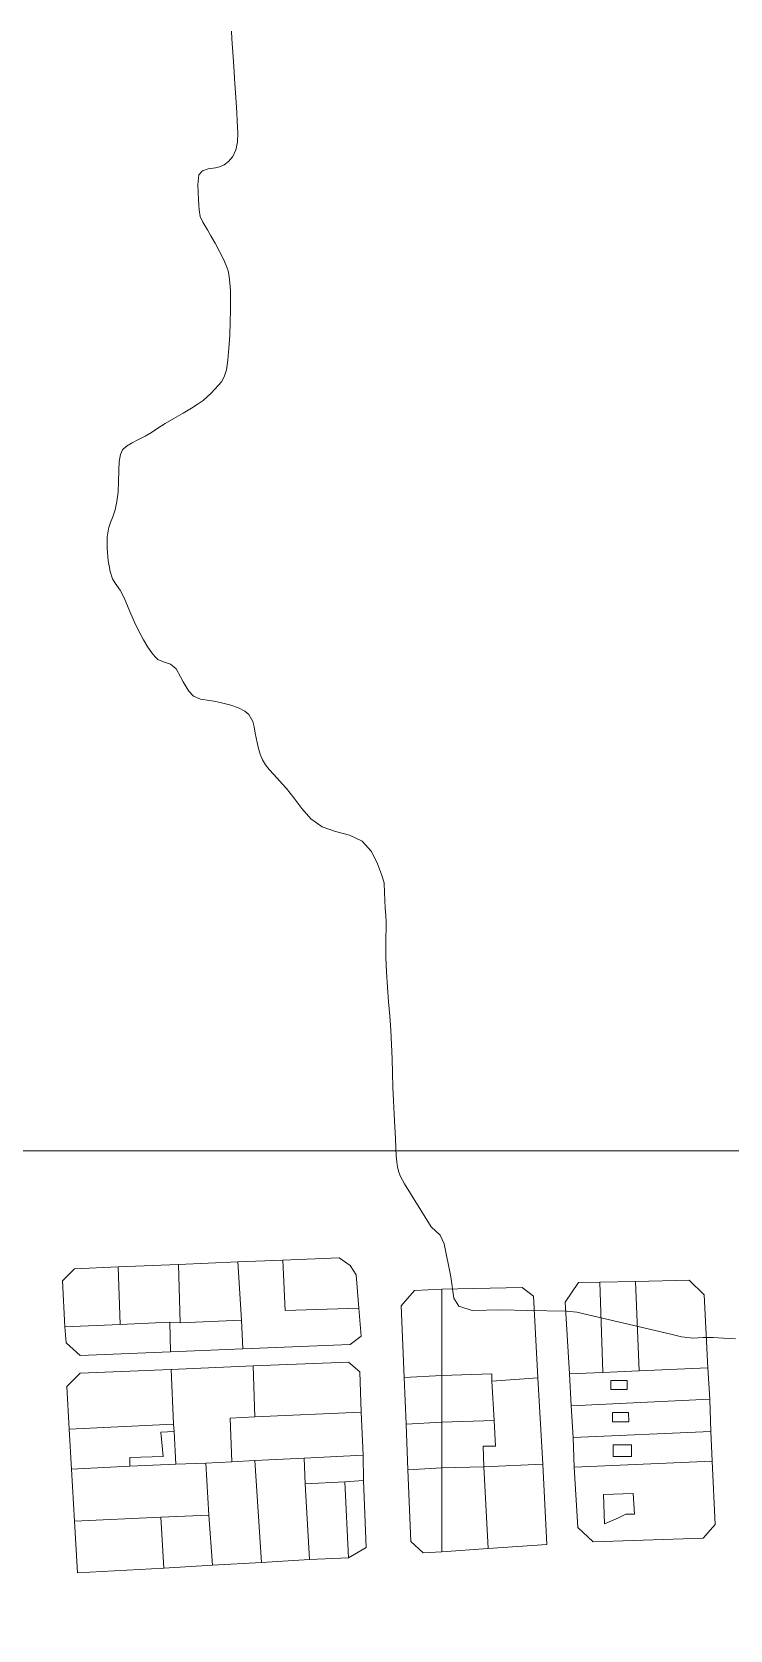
# Model space of a CAD drawing. Header units: kilometres. Extents: x 1172066 to 1174183, y 1051619 to 1053209.
# Drawn here: x 1172913.1 to 1173056.8, y 1052629.4 to 1052958.3 of the extents above; entities that cross this region are included whole.
import ezdxf

# ---------------------------------------------------------------- set-up
doc = ezdxf.new("R2010")
doc.units = ezdxf.units.KM
doc.header["$MEASUREMENT"] = 0
doc.layers.add('calles', color=7, linetype='Continuous', lineweight=5)
doc.layers.add('edificios', color=44, linetype='Continuous', lineweight=5)
doc.layers.add('terreno', color=7, linetype='Continuous')

msp = doc.modelspace()

# ---------------------------------------------------------------- linework, layer by layer
at = {"layer": 'calles', "elevation": 50}
msp.add_lwpolyline([(1173516, 1052038.02838), (1172689.77283, 1052038.02838), (1172689.77283, 1052727.99721), (1173516, 1052727.99721)], close=True, dxfattribs=at)
at = {"layer": 'edificios', "elevation": 50}
for points in [[(1172943.25, 1052704.625), (1172955.5, 1052705.125), (1172956.25, 1052693.125), (1172943.625, 1052692.625), (1172943.25, 1052704.625)], [(1172955.5, 1052705.125), (1172964.75, 1052705.50001), (1172965.25, 1052695.125), (1172980.375, 1052695.625), (1172980.875, 1052689.875), (1172978.625, 1052688.125), (1172956.5, 1052687.25001), (1172956.25, 1052693.125), (1172955.5, 1052705.125)], [(1172964.75, 1052705.50001), (1172976.375, 1052706.00001), (1172978.625, 1052704.375), (1172979.875, 1052702.50001), (1172980.375, 1052695.625), (1172965.25, 1052695.125), (1172964.75, 1052705.50001)], [(1172931.25, 1052692.25001), (1172919.875, 1052691.75001), (1172919.375, 1052701.25001), (1172921.875, 1052703.75001), (1172930.875, 1052704.125), (1172931.25, 1052692.25001)], [(1172930.875, 1052704.125), (1172943.25, 1052704.625), (1172943.625, 1052692.625), (1172941.5, 1052692.75001), (1172931.25, 1052692.25001), (1172930.875, 1052704.125)], [(1172997.5, 1052681.75001), (1172989.75, 1052681.375), (1172989.125, 1052696.125), (1172991.875, 1052699.25001), (1172997.5, 1052699.50001), (1172997.5, 1052681.75001)], [(1172997.5, 1052681.75001), (1172997.5, 1052699.50001), (1173014, 1052699.875), (1173016.375, 1052698.125), (1173017.25, 1052681.25001), (1173007.75, 1052680.625), (1173007.75, 1052682.125), (1172997.5, 1052681.75001)], [(1173030.625, 1052682.375), (1173023.75, 1052682.125), (1173022.875, 1052696.875), (1173025.625, 1052700.875), (1173030, 1052701.00001), (1173030.625, 1052682.375)], [(1173030, 1052701.00001), (1173037.375, 1052701.125), (1173038.125, 1052682.75001), (1173030.625, 1052682.375), (1173030, 1052701.00001)], [(1173037.375, 1052701.125), (1173048.375, 1052701.375), (1173051.5, 1052698.375), (1173052.25, 1052683.375), (1173038.125, 1052682.75001), (1173037.375, 1052701.125)], [(1172941.5, 1052692.75001), (1172941.625, 1052686.625), (1172923, 1052685.875), (1172920.125, 1052688.50001), (1172919.875, 1052691.75001), (1172931.25, 1052692.25001), (1172941.5, 1052692.75001)], [(1172956.25, 1052693.125), (1172956.5, 1052687.25001), (1172941.625, 1052686.625), (1172941.5, 1052692.75001), (1172943.625, 1052692.625), (1172956.25, 1052693.125)], [(1172942.25, 1052671.75001), (1172920.75, 1052670.75001), (1172920.25, 1052679.50001), (1172923, 1052682.25001), (1172941.75, 1052683.00001), (1172942.25, 1052671.75001)], [(1172941.75, 1052683.00001), (1172958.625, 1052683.75001), (1172959, 1052673.25001), (1172953.875, 1052673.00001), (1172954.25, 1052664.00001), (1172948.875, 1052663.75001), (1172942.75, 1052663.50001), (1172942.375, 1052670.25001), (1172942.25, 1052671.75001), (1172941.75, 1052683.00001)], [(1172958.625, 1052683.75001), (1172978.25, 1052684.50001), (1172980.625, 1052682.50001), (1172980.875, 1052674.25001), (1172959, 1052673.25001), (1172958.625, 1052683.75001)], [(1173007.75, 1052680.625), (1173008.25, 1052672.50001), (1172997.5, 1052672.125), (1172997.5, 1052681.75001), (1173007.75, 1052682.125), (1173007.75, 1052680.625)], [(1173052.25, 1052683.375), (1173052.625, 1052676.875), (1173024.125, 1052675.50001), (1173023.75, 1052682.125), (1173030.625, 1052682.375), (1173038.125, 1052682.75001), (1173052.25, 1052683.375)], [(1172997.5, 1052681.75001), (1172997.5, 1052672.125), (1172990.125, 1052671.75001), (1172989.75, 1052681.375), (1172997.5, 1052681.75001)], [(1173017.25, 1052681.25001), (1173018.25, 1052663.50001), (1173006.125, 1052663.00001), (1173006, 1052667.25001), (1173008.5, 1052667.25001), (1173008.25, 1052672.50001), (1173007.75, 1052680.625), (1173017.25, 1052681.25001)], [(1173035.625, 1052678.875), (1173035.625, 1052680.75001), (1173032.25, 1052680.75001), (1173032.25, 1052678.875), (1173035.625, 1052678.875)], [(1173035.625, 1052678.875), (1173032.25, 1052678.875), (1173032.25, 1052680.75001), (1173035.625, 1052680.75001), (1173035.625, 1052678.875)], [(1173052.625, 1052676.875), (1173052.875, 1052670.25001), (1173024.5, 1052669.00001), (1173024.125, 1052675.50001), (1173052.625, 1052676.875)], [(1172980.875, 1052674.25001), (1172981.25, 1052665.375), (1172969.125, 1052664.75001), (1172959, 1052664.25001), (1172954.25, 1052664.00001), (1172953.875, 1052673.00001), (1172959, 1052673.25001), (1172980.875, 1052674.25001)], [(1173008.25, 1052672.50001), (1173008.5, 1052667.25001), (1173006, 1052667.25001), (1173006.125, 1052663.00001), (1172997.5, 1052662.75001), (1172997.5, 1052672.125), (1173008.25, 1052672.50001)], [(1173036, 1052672.25001), (1173035.875, 1052674.125), (1173032.625, 1052674.125), (1173032.625, 1052672.25001), (1173036, 1052672.25001)], [(1173036, 1052672.25001), (1173032.625, 1052672.25001), (1173032.625, 1052674.125), (1173035.875, 1052674.125), (1173036, 1052672.25001)], [(1172942.25, 1052671.75001), (1172942.375, 1052670.25001), (1172939.625, 1052670.125), (1172940.125, 1052665.125), (1172933.25, 1052664.875), (1172933.25, 1052663.125), (1172921.25, 1052662.50001), (1172920.75, 1052670.75001), (1172942.25, 1052671.75001)], [(1172942.75, 1052663.50001), (1172933.25, 1052663.125), (1172933.25, 1052664.875), (1172940.125, 1052665.125), (1172939.625, 1052670.125), (1172942.375, 1052670.25001), (1172942.75, 1052663.50001)], [(1172997.5, 1052672.125), (1172997.5, 1052662.75001), (1172990.5, 1052662.375), (1172990.125, 1052671.75001), (1172997.5, 1052672.125)], [(1173052.875, 1052670.25001), (1173053.125, 1052664.125), (1173024.75, 1052662.875), (1173024.5, 1052669.00001), (1173052.875, 1052670.25001)], [(1173036.5, 1052665.125), (1173036.5, 1052667.50001), (1173032.75, 1052667.50001), (1173032.75, 1052665.125), (1173036.5, 1052665.125)], [(1173036.5, 1052665.125), (1173032.75, 1052665.125), (1173032.75, 1052667.50001), (1173036.5, 1052667.50001), (1173036.5, 1052665.125)], [(1172948.875, 1052663.75001), (1172949.5, 1052653.00001), (1172939.625, 1052652.625), (1172921.875, 1052651.75001), (1172921.25, 1052662.50001), (1172933.25, 1052663.125), (1172942.75, 1052663.50001), (1172948.875, 1052663.75001)], [(1172959, 1052664.25001), (1172960.375, 1052643.25001), (1172950.25, 1052642.75001), (1172949.5, 1052653.00001), (1172948.875, 1052663.75001), (1172954.25, 1052664.00001), (1172959, 1052664.25001)], [(1172969.125, 1052664.75001), (1172969.375, 1052659.50001), (1172970.25, 1052643.875), (1172960.375, 1052643.25001), (1172959, 1052664.25001), (1172969.125, 1052664.75001)], [(1172981.25, 1052665.375), (1172981.375, 1052660.125), (1172977.5, 1052659.875), (1172969.375, 1052659.50001), (1172969.125, 1052664.75001), (1172981.25, 1052665.375)], [(1172997.5, 1052662.75001), (1172997.5, 1052645.50001), (1172993.625, 1052645.25001), (1172991.125, 1052647.625), (1172990.5, 1052662.375), (1172997.5, 1052662.75001)], [(1173006.125, 1052663.00001), (1173007, 1052646.125), (1172997.5, 1052645.50001), (1172997.5, 1052662.75001), (1173006.125, 1052663.00001)], [(1173018.25, 1052663.50001), (1173019.125, 1052647.00001), (1173007, 1052646.125), (1173006.125, 1052663.00001), (1173018.25, 1052663.50001)], [(1173053.125, 1052664.125), (1173053.75, 1052651.125), (1173051.25, 1052648.25001), (1173028.625, 1052647.50001), (1173025.5, 1052650.50001), (1173024.75, 1052662.875), (1173053.125, 1052664.125)], [(1172977.5, 1052659.875), (1172978.25, 1052644.25001), (1172970.25, 1052643.875), (1172969.375, 1052659.50001), (1172977.5, 1052659.875)], [(1172981.375, 1052660.125), (1172981.875, 1052646.375), (1172978.25, 1052644.25001), (1172977.5, 1052659.875), (1172981.375, 1052660.125)], [(1173031, 1052651.25001), (1173033.875, 1052652.50001), (1173035.375, 1052653.25001), (1173037.125, 1052653.25001), (1173036.875, 1052657.50001), (1173030.75, 1052657.25001), (1173031, 1052651.25001)], [(1173031, 1052651.25001), (1173030.75, 1052657.25001), (1173036.875, 1052657.50001), (1173037.125, 1052653.25001), (1173035.375, 1052653.25001), (1173033.875, 1052652.50001), (1173031, 1052651.25001)], [(1172939.625, 1052652.625), (1172940.25, 1052642.125), (1172922.5, 1052641.125), (1172921.875, 1052651.75001), (1172939.625, 1052652.625)], [(1172949.5, 1052653.00001), (1172950.25, 1052642.75001), (1172940.25, 1052642.125), (1172939.625, 1052652.625), (1172949.5, 1052653.00001)]]:
    msp.add_lwpolyline(points, dxfattribs=at)
at = {"layer": 'terreno', "lineweight": 0, "ltscale": 2090}
msp.add_lwpolyline([(1173057.9637, 1052689.34103), (1173055.45415, 1052689.42143), (1173053.35235, 1052689.56569), (1173051.31008, 1052689.59424), (1173049.21263, 1052689.44751), (1173046.8182, 1052689.72344), (1173044.59258, 1052690.25517), (1173025.30031, 1052694.79012), (1173023.13924, 1052694.99213), (1173015.12903, 1052695.14003), (1173009.71915, 1052695.25199), (1173003.73627, 1052695.14227), (1173000.94609, 1052696.00341), (1172999.98233, 1052697.66505), (1172999.33294, 1052702.06134), (1172997.95023, 1052708.88737), (1172997.16713, 1052710.62587), (1172995.26707, 1052712.33718), (1172989.81877, 1052721.18151), (1172988.96071, 1052722.69264), (1172988.60129, 1052723.64104), (1172988.33457, 1052724.65587), (1172988.18561, 1052725.72325), (1172988.10784, 1052726.96697), (1172988.03953, 1052728.54676), (1172987.93414, 1052730.57241), (1172987.79808, 1052732.95993), (1172987.65496, 1052735.57343), (1172987.52532, 1052738.30102), (1172987.41129, 1052741.11167), (1172987.31391, 1052743.99841), (1172987.22725, 1052746.9472), (1172987.12449, 1052749.91691), (1172986.97083, 1052752.8644), (1172986.74836, 1052755.76655), (1172986.49381, 1052758.68857), (1172986.25977, 1052761.71768), (1172986.08719, 1052764.86409), (1172985.98344, 1052767.8308), (1172985.94626, 1052770.24479), (1172985.96477, 1052771.86097), (1172986.02332, 1052773.90239), (1172985.99101, 1052775.0473), (1172985.91968, 1052776.41307), (1172985.83354, 1052777.95377), (1172985.75195, 1052779.58949), (1172985.6839, 1052781.11228), (1172985.59832, 1052783.18001), (1172985.03729, 1052784.90453), (1172984.26619, 1052787.07511), (1172982.99031, 1052789.62136), (1172981.07824, 1052791.76864), (1172978.49344, 1052792.98575), (1172975.59083, 1052793.72135), (1172972.82029, 1052794.66358), (1172970.52646, 1052796.32007), (1172968.64444, 1052798.45648), (1172967.00216, 1052800.65401), (1172965.46818, 1052802.57104), (1172964.06772, 1052804.16265), (1172962.86561, 1052805.46317), (1172961.90764, 1052806.5238), (1172961.16017, 1052807.4764), (1172960.57354, 1052808.47074), (1172960.1002, 1052809.61363), (1172959.72552, 1052810.83498), (1172959.43701, 1052812.01972), (1172959.06898, 1052813.96814), (1172958.85383, 1052815.29022), (1172958.55979, 1052816.37393), (1172957.76022, 1052817.78233), (1172956.89477, 1052818.51335), (1172955.60363, 1052819.17342), (1172954.04094, 1052819.73322), (1172952.41782, 1052820.16873), (1172950.92032, 1052820.47081), (1172949.62229, 1052820.67382), (1172947.79984, 1052820.96239), (1172946.34394, 1052821.56769), (1172945.39514, 1052822.59235), (1172944.81797, 1052823.48075), (1172944.22011, 1052824.52204), (1172943.66925, 1052825.56255), (1172942.76752, 1052827.22149), (1172941.58704, 1052828.17208), (1172940.16287, 1052828.61751), (1172939.04446, 1052829.12636), (1172938.46195, 1052829.65669), (1172937.75802, 1052830.49849), (1172936.94452, 1052831.6708), (1172936.05251, 1052833.17176), (1172935.12317, 1052834.95957), (1172934.23447, 1052836.82557), (1172933.47255, 1052838.52415), (1172932.89729, 1052839.86758), (1172932.08125, 1052841.80793), (1172931.26979, 1052843.40728), (1172930.23722, 1052844.81159), (1172929.67684, 1052845.74604), (1172929.17289, 1052847.24181), (1172928.97667, 1052848.37598), (1172928.78754, 1052849.46917), (1172928.5767, 1052852.02236), (1172928.58992, 1052854.35057), (1172928.85106, 1052856.04989), (1172928.93993, 1052856.31229), (1172929.2822, 1052857.32297), (1172929.77369, 1052858.51832), (1172930.23218, 1052859.92954), (1172930.60338, 1052861.61836), (1172930.84326, 1052863.5906), (1172930.93703, 1052865.79918), (1172930.96883, 1052868.00248), (1172931.05199, 1052869.90998), (1172931.29153, 1052871.30818), (1172931.76998, 1052872.29747), (1172932.5615, 1052873.05917), (1172933.70139, 1052873.74851), (1172935.04933, 1052874.4258), (1172936.42717, 1052875.12722), (1172937.71175, 1052875.88623), (1172939.01991, 1052876.73034), (1172940.5256, 1052877.68438), (1172942.32777, 1052878.75179), (1172944.22681, 1052879.84766), (1172945.94822, 1052880.86171), (1172947.28634, 1052881.71995), (1172948.31192, 1052882.47176), (1172949.16661, 1052883.19676), (1172949.96513, 1052883.95851), (1172950.72555, 1052884.74309), (1172951.43899, 1052885.52145), (1172952.0944, 1052886.30654), (1172952.66487, 1052887.29324), (1172953.12128, 1052888.72145), (1172953.44389, 1052890.75108), (1172953.65948, 1052893.22023), (1172953.80413, 1052895.88708), (1172953.90687, 1052898.53172), (1172953.96835, 1052901.02017), (1172953.98207, 1052903.24038), (1172953.9414, 1052905.11031), (1172953.84419, 1052906.66596), (1172953.69113, 1052907.97334), (1172953.46681, 1052909.11737), (1172953.11152, 1052910.2538), (1172952.54744, 1052911.55828), (1172951.73907, 1052913.13663), (1172950.81124, 1052914.81444), (1172949.92407, 1052916.34843), (1172949.21046, 1052917.55121), (1172948.26192, 1052919.16391), (1172947.75254, 1052920.31963), (1172947.51618, 1052921.68863), (1172947.44578, 1052922.63636), (1172947.37419, 1052923.84011), (1172947.28842, 1052925.30281), (1172947.23644, 1052926.80766), (1172947.46868, 1052928.91587), (1172948.2211, 1052929.70141), (1172949.3502, 1052930.12767), (1172950.85522, 1052930.35765), (1172951.73049, 1052930.52873), (1172952.65675, 1052930.91704), (1172953.59148, 1052931.63641), (1172954.43071, 1052932.67738), (1172955.0566, 1052934.00336), (1172955.38325, 1052935.59698), (1172955.46027, 1052937.53647), (1172955.37322, 1052939.91922), (1172955.2639, 1052941.71282), (1172955.19899, 1052942.7706), (1172954.98792, 1052945.80581), (1172954.78564, 1052948.66805), (1172954.69212, 1052950.07472), (1172954.62443, 1052951.08747), (1172954.49687, 1052953.14902), (1172954.38615, 1052955.02763), (1172954.27567, 1052956.85523), (1172954.17732, 1052958.44088)], dxfattribs=at)

doc.saveas('drawing.dxf')
